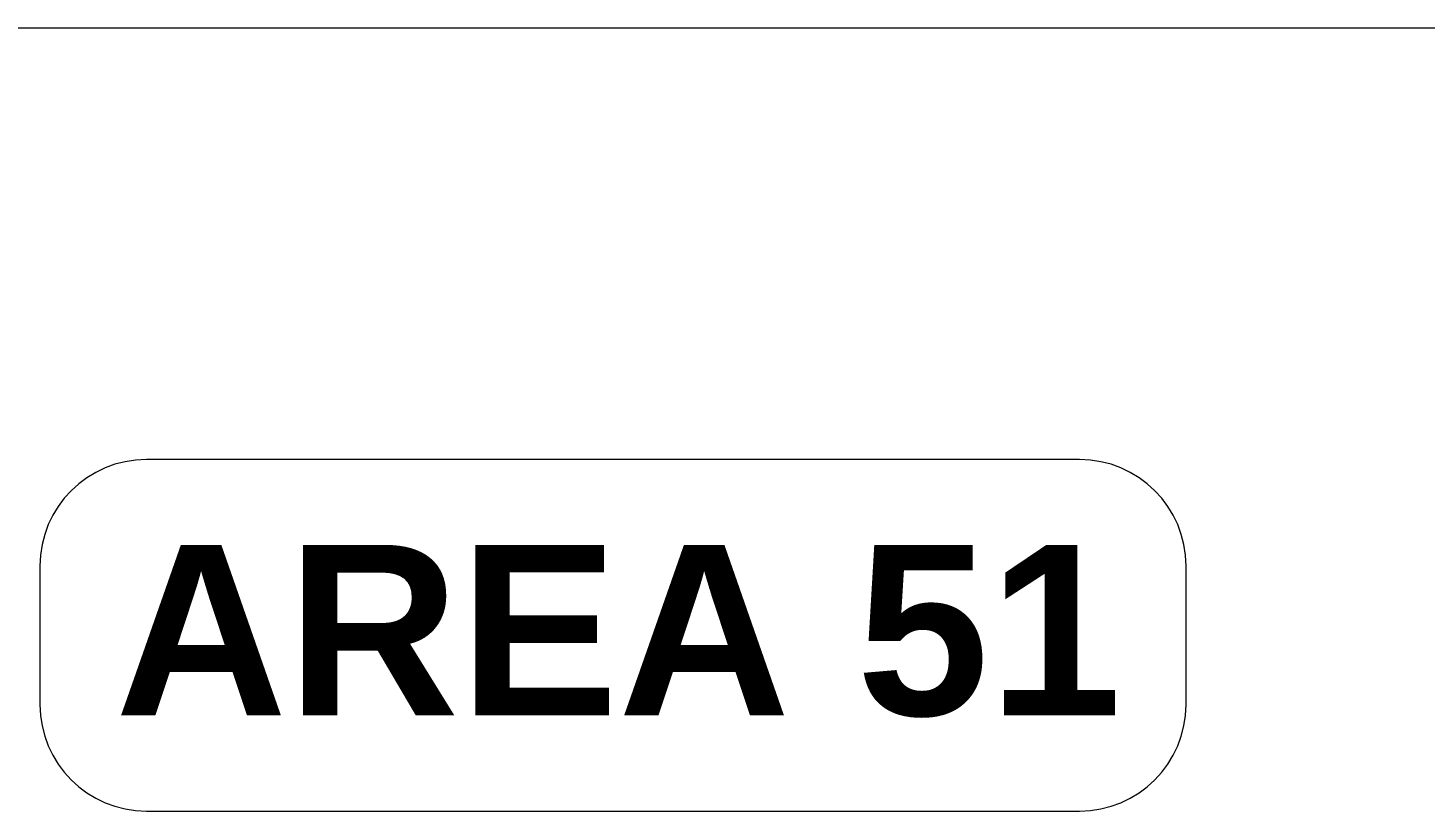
# Model space of a CAD drawing. Header units: metres. Extents: x 4238 to 4687, y -1 to 29.
# Drawn here: x 4625.95 to 4632.5, y 9.82 to 13.49 of the extents above; entities that cross this region are included whole.
import ezdxf

# ---------------------------------------------------------------- set-up
doc = ezdxf.new("R2010")
doc.units = ezdxf.units.M
for name, color, linetype, lineweight in [('A-DETL', 90, 'Continuous', 13), ('A-GENM', 13, 'Continuous', 5), ('G-ANNO-TEXT', 231, 'Continuous', 5)]:
    doc.layers.add(name, color=color, linetype=linetype, lineweight=lineweight)
doc.styles.add('Arial_B', font='arialbd.ttf', dxfattribs={"height": 0.8})

# ---------------------------------------------------------------- blocks, each defined once
blk = doc.blocks.new('Mechanical - Condensers - Mechanical - Condensers-1249279-SECTION - GRID A9-A10')
at = {"layer": 'A-GENM', "lineweight": 13}
blk.add_line((4540.7747, 13.4903), (4575.3863, 13.4903), dxfattribs=at)

msp = doc.modelspace()

# ---------------------------------------------------------------- linework, layer by layer
at = {"layer": 'A-DETL', "lineweight": 20}
for p, q in [((4630.8764, 11.4658), (4626.5012, 11.4658)), ((4626.0012, 10.9658), (4626.0012, 10.3167)), ((4631.3764, 10.3167), (4631.3764, 10.9658)), ((4626.5012, 9.8167), (4630.8764, 9.8167))]:
    msp.add_line(p, q, dxfattribs=at)
for centre, start, end in [((4626.5012, 10.9658), 90, 180), ((4630.8764, 10.9658), 0, 90), ((4626.5012, 10.3167), 180, 270), ((4630.8764, 10.3167), 270, 360)]:
    msp.add_arc(centre, 0.5, start, end, dxfattribs=at)

# ---------------------------------------------------------------- block references
at = {"layer": 'A-GENM'}
msp.add_blockref('Mechanical - Condensers - Mechanical - Condensers-1249279-SECTION - GRID A9-A10', (83.0762, 0), dxfattribs=at)

# ---------------------------------------------------------------- texts
at = {"layer": 'G-ANNO-TEXT', "color": 7, "lineweight": 13, "insert": (4626.3539, 11.0654), "char_height": 0.8, "width": 5.675948, "attachment_point": 1, "style": 'Arial_B'}
msp.add_mtext('AREA 51', dxfattribs=at)

doc.saveas('drawing.dxf')
